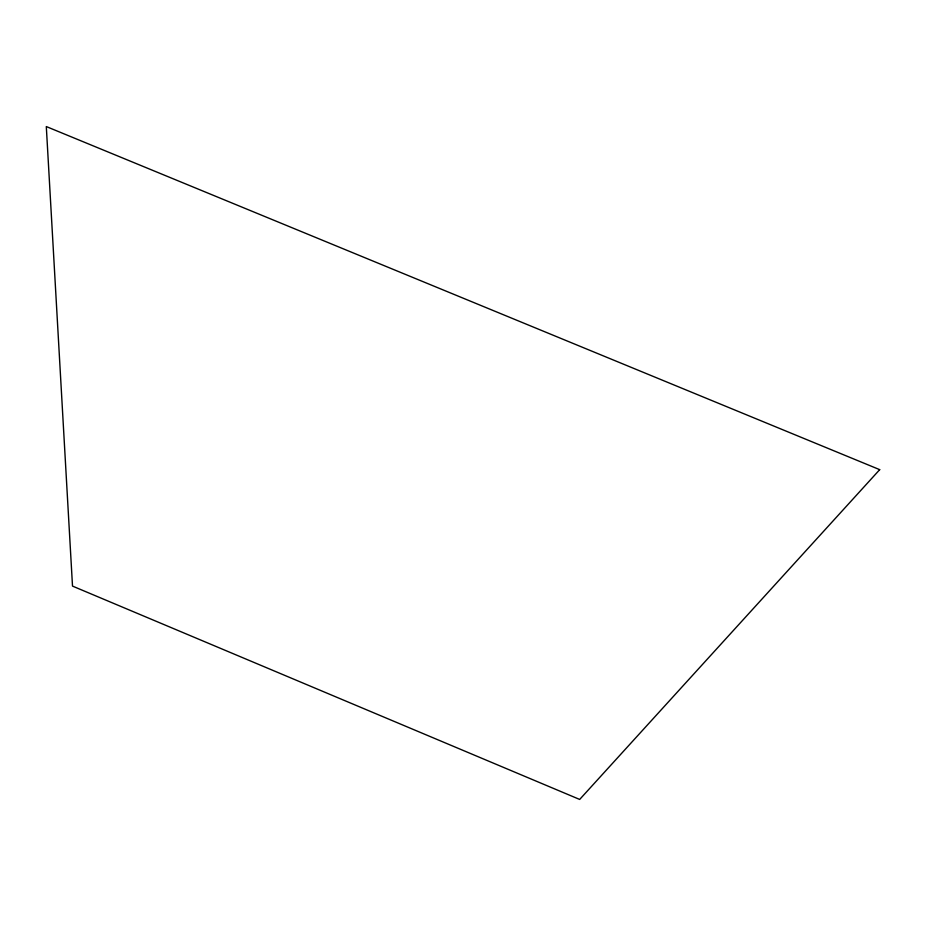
<?xml version="1.0" encoding="UTF-8"?>
<svg xmlns="http://www.w3.org/2000/svg" width="926" height="926" viewBox="0 0 926 926"><rect width="100%" height="100%" fill="white"/><g stroke="black" fill="none" stroke-linecap="round" stroke-linejoin="round"><path stroke-width="1.39" d="M879.7 469.656L579.676 799.439L72.506 586.1L46.3 126.561L879.7 469.656"/></g></svg>
